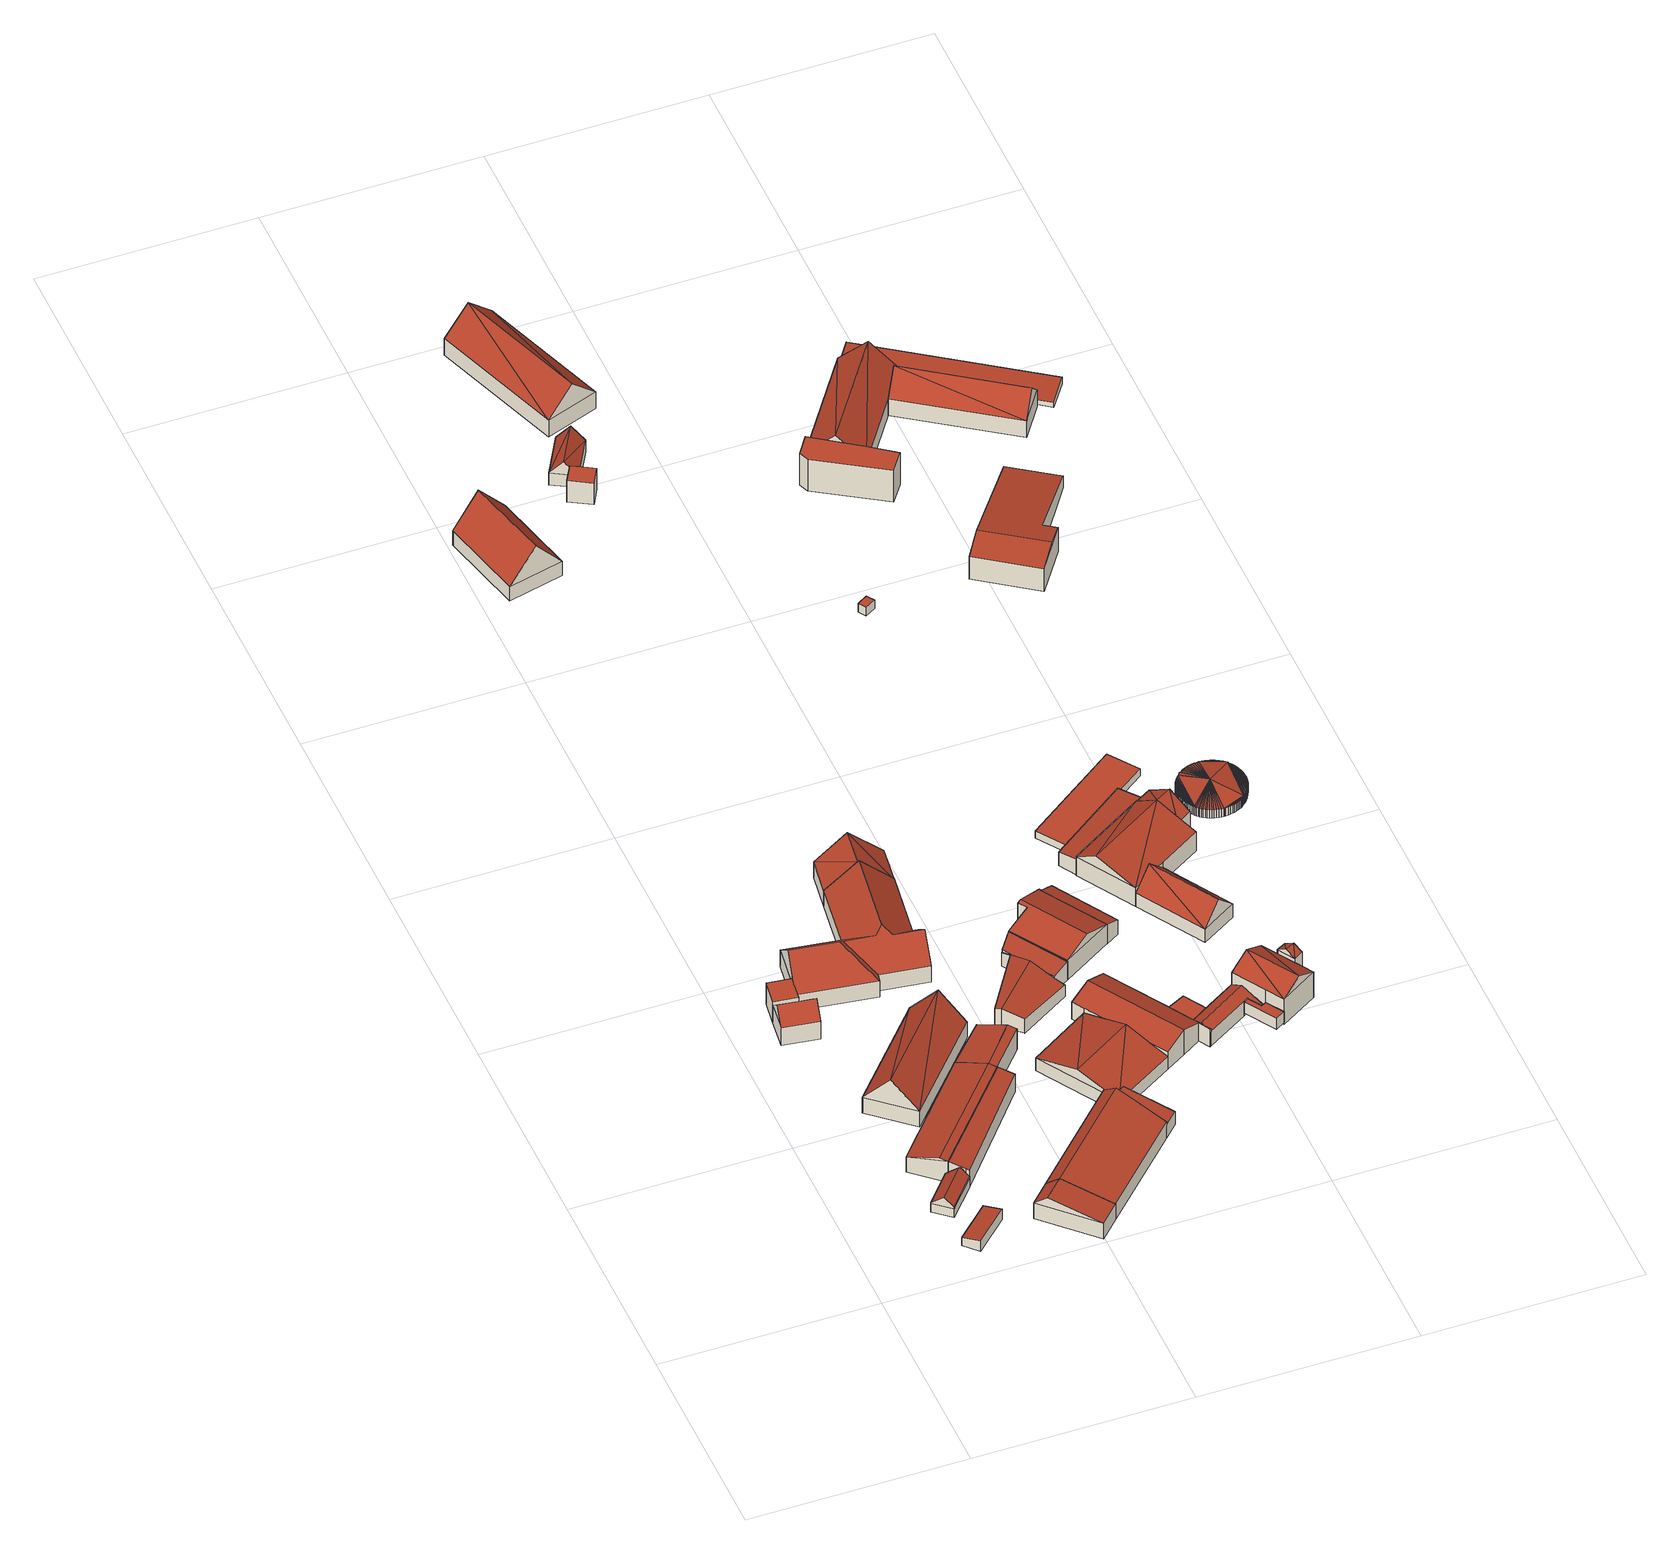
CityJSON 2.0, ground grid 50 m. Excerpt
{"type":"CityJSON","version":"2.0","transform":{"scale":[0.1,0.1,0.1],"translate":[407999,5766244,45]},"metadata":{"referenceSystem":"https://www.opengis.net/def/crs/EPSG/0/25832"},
"CityObjects":{
"building1":{"type":"Building","attributes":{"Gemeindeschluessel":"05515000","Geometrietyp2DReferenz":"3000","function":"51009_1610","roofType":"2100","measuredHeight":2.91},"geometry":[{"type":"Solid","lod":"2","boundaries":[[[[0,1,2,3]],[[4,5,1,0]],[[6,7,5,4]],[[3,2,7,6]],[[4,0,3,6]],[[1,5,7,2]]]],"semantics":{"surfaces":[{"type":"WallSurface"},{"type":"RoofSurface"},{"type":"GroundSurface"}],"values":[[0,0,0,0,1,2]]}}]},
"building2":{"type":"Building","attributes":{"Gemeindeschluessel":"05515000","Geometrietyp2DReferenz":"3000","function":"31001_2700","roofType":"5000","measuredHeight":5.09},"geometry":[{"type":"Solid","lod":"2","boundaries":[[[[8,9,10,11]],[[12,13,9,8]],[[14,15,13,12]],[[16,17,15,14]],[[18,19,17,16]],[[20,21,19,18]],[[22,23,21,20]],[[11,10,23,22]],[[24,25,26,27,28,29,30]],[[25,31,22,32,26]],[[27,26,32,20,18]],[[32,22,20]],[[31,11,22]],[[31,25,24,8,11]],[[29,28,16,14]],[[30,29,14,12]],[[28,27,18,16]],[[24,30,12,8]],[[9,13,15,17,19,21,23,10]]]],"semantics":{"surfaces":[{"type":"WallSurface"},{"type":"RoofSurface"},{"type":"GroundSurface"}],"values":[[0,0,0,0,0,0,0,0,1,1,0,0,0,0,0,0,0,0,2]]}}]},
"building3":{"type":"Building","attributes":{"Gemeindeschluessel":"05515000","Geometrietyp2DReferenz":"3000","function":"31001_2700","roofType":"3100","measuredHeight":8.32},"geometry":[{"type":"Solid","lod":"2","boundaries":[[[[33,34,35,36]],[[37,38,34,33]],[[39,40,38,37]],[[41,42,40,39]],[[36,35,42,41]],[[41,43,44,36]],[[37,33,44,43,39]],[[41,39,43]],[[44,33,36]],[[34,38,40,42,35]]]],"semantics":{"surfaces":[{"type":"WallSurface"},{"type":"RoofSurface"},{"type":"GroundSurface"}],"values":[[0,0,0,0,0,1,1,0,0,2]]}}]},
"building4":{"type":"Building","attributes":{"Gemeindeschluessel":"05515000","Geometrietyp2DReferenz":"3000","function":"51009_1610","roofType":"9999","measuredHeight":6},"geometry":[{"type":"Solid","lod":"2","boundaries":[[[[45,46,47,48,49]],[[47,50,34,48]],[[46,51,50,47]],[[45,52,51,46]],[[49,38,52,45]],[[48,34,38,49]],[[50,51,52,38,34]]]],"semantics":{"surfaces":[{"type":"RoofSurface"},{"type":"WallSurface"},{"type":"GroundSurface"}],"values":[[0,1,1,1,1,1,2]]}}]},
"building5":{"type":"Building","attributes":{"Gemeindeschluessel":"05515000","Geometrietyp2DReferenz":"3000","function":"31001_2700","roofType":"5000","measuredHeight":6.4},"geometry":[{"type":"Solid","lod":"2","boundaries":[[[[53,54,55,56]],[[57,58,54,53]],[[59,60,58,57]],[[61,62,60,59]],[[56,55,62,61]],[[59,63,64,61]],[[57,53,56,64,63]],[[57,63,59]],[[61,64,56]],[[54,58,60,62,55]]]],"semantics":{"surfaces":[{"type":"WallSurface"},{"type":"RoofSurface"},{"type":"GroundSurface"}],"values":[[0,0,0,0,0,1,1,0,0,2]]}}]},
"building6":{"type":"Building","attributes":{"Gemeindeschluessel":"05515000","Geometrietyp2DReferenz":"3000","function":"31001_2700","roofType":"3100","measuredHeight":6.9},"geometry":[{"type":"Solid","lod":"2","boundaries":[[[[65,66,67,68]],[[69,70,66,65]],[[71,72,70,69]],[[68,67,72,71]],[[65,73,69]],[[71,74,68]],[[68,74,73,65]],[[69,73,74,71]],[[66,70,72,67]]]],"semantics":{"surfaces":[{"type":"WallSurface"},{"type":"RoofSurface"},{"type":"GroundSurface"}],"values":[[0,0,0,0,0,0,1,1,2]]}}]},
"building7":{"type":"Building","attributes":{"Gemeindeschluessel":"05515000","Geometrietyp2DReferenz":"3000","function":"51009_1610","roofType":"2100","measuredHeight":5.96},"geometry":[{"type":"Solid","lod":"2","boundaries":[[[[75,76,77,78]],[[79,80,76,75]],[[81,82,80,79]],[[61,62,82,81]],[[59,60,62,61]],[[83,84,60,59]],[[85,86,84,83]],[[78,77,86,85]],[[83,59,61,81,79,75,78,85]],[[76,80,82,62,60,84,86,77]]]],"semantics":{"surfaces":[{"type":"WallSurface"},{"type":"RoofSurface"},{"type":"GroundSurface"}],"values":[[0,0,0,0,0,0,0,0,1,2]]}}]},
"building8":{"type":"Building","attributes":{"Gemeindeschluessel":"05515000","Geometrietyp2DReferenz":"3000","function":"31001_2700","roofType":"3100","measuredHeight":11.36},"geometry":[{"type":"Solid","lod":"2","boundaries":[[[[87,88,89,90]],[[91,92,88,87]],[[93,94,92,91]],[[90,89,94,93]],[[87,95,91]],[[93,96,90]],[[96,95,87]],[[87,90,96]],[[93,91,95]],[[95,96,93]],[[88,92,94,89]]]],"semantics":{"surfaces":[{"type":"WallSurface"},{"type":"RoofSurface"},{"type":"GroundSurface"}],"values":[[0,0,0,0,0,0,1,1,1,1,2]]}}]},
"building9":{"type":"Building","attributes":{"Gemeindeschluessel":"05515000","Geometrietyp2DReferenz":"3000","function":"31001_1000","roofType":"5000","measuredHeight":11.43},"address":[{"country":"Germany","locality":"Münster","thoroughfareNumber":"5","thoroughfareName":"Gittrup"}],"geometry":[{"type":"Solid","lod":"2","boundaries":[[[[97,98,99,100]],[[101,102,98,97]],[[103,104,102,101]],[[105,106,104,103]],[[107,108,106,105]],[[109,52,108,107]],[[110,51,52,109]],[[111,112,51,110]],[[113,114,112,111]],[[115,116,114,113]],[[100,99,116,115]],[[111,117,118,119,120,113]],[[121,109,107,118,117]],[[118,107,105,119]],[[103,122,123,124,120,119,105]],[[101,97,123,122]],[[100,125,124,123,97]],[[115,113,120,124,125]],[[121,117,111,110]],[[121,110,109]],[[122,103,101]],[[125,100,115]],[[98,102,104,106,108,52,51,112,114,116,99]]]],"semantics":{"surfaces":[{"type":"WallSurface"},{"type":"RoofSurface"},{"type":"GroundSurface"}],"values":[[0,0,0,0,0,0,0,0,0,0,0,1,1,1,1,1,1,1,0,0,0,0,2]]}}]},
"building10":{"type":"Building","attributes":{"Gemeindeschluessel":"05515000","Geometrietyp2DReferenz":"3000","function":"31001_2700","roofType":"5000","measuredHeight":6.25},"geometry":[{"type":"Solid","lod":"2","boundaries":[[[[126,127,128,57]],[[129,130,127,126]],[[59,131,130,129]],[[57,128,131,59]],[[132,126,57,133]],[[132,133,59,129]],[[59,133,57]],[[126,132,129]],[[127,130,131,128]]]],"semantics":{"surfaces":[{"type":"WallSurface"},{"type":"RoofSurface"},{"type":"GroundSurface"}],"values":[[0,0,0,0,1,1,0,0,2]]}}]},
"building11":{"type":"Building","attributes":{"Gemeindeschluessel":"05515000","Geometrietyp2DReferenz":"3000","function":"31001_2700","roofType":"5000","measuredHeight":11.04},"geometry":[{"type":"Solid","lod":"2","boundaries":[[[[134,135,136,137]],[[138,139,135,134]],[[140,141,139,138]],[[142,143,141,140]],[[137,136,143,142]],[[138,134,144,140]],[[145,140,144]],[[137,145,144]],[[137,142,145]],[[144,134,137]],[[145,142,140]],[[135,139,141,143,136]]]],"semantics":{"surfaces":[{"type":"WallSurface"},{"type":"RoofSurface"},{"type":"GroundSurface"}],"values":[[0,0,0,0,0,1,1,1,1,0,0,2]]}}]},
"building12":{"type":"Building","attributes":{"Gemeindeschluessel":"05515000","Geometrietyp2DReferenz":"3000","function":"31001_1000","roofType":"3100","measuredHeight":12.01},"address":[{"country":"Germany","locality":"Münster","thoroughfareNumber":"3","thoroughfareName":"Gittrup"}],"geometry":[{"type":"Solid","lod":"2","boundaries":[[[[146,147,148,149]],[[150,151,147,146]],[[152,153,151,150]],[[154,155,153,152]],[[149,148,155,154]],[[156,157,149,154]],[[146,157,156,152,150]],[[156,154,152]],[[157,146,149]],[[147,151,153,155,148]]]],"semantics":{"surfaces":[{"type":"WallSurface"},{"type":"RoofSurface"},{"type":"GroundSurface"}],"values":[[0,0,0,0,0,1,1,0,0,2]]}}]},
"building13":{"type":"Building","attributes":{"Gemeindeschluessel":"05515000","Geometrietyp2DReferenz":"3000","function":"31001_2700"},"children":["building13-1","building13-2"]},
"building13-1":{"type":"BuildingPart","attributes":{"roofType":"2100","measuredHeight":5.26},"parents":["building13"],"geometry":[{"type":"Solid","lod":"2","boundaries":[[[[158,159,160,161,162]],[[163,164,159,158]],[[165,166,167,164,163]],[[158,162,168,169,170,165,163]],[[171,160,159,164,167]],[[161,168,162]],[[166,165,170]],[[160,171,169,168,161]],[[171,167,166,170,169]]]],"semantics":{"surfaces":[{"type":"WallSurface"},{"type":"RoofSurface"},{"type":"GroundSurface"},{"type":"ClosureSurface"}],"values":[[0,0,0,1,2,0,0,3,3]]}}]},
"building13-2":{"type":"BuildingPart","attributes":{"roofType":"3100","measuredHeight":5.26},"parents":["building13"],"geometry":[{"type":"Solid","lod":"2","boundaries":[[[[172,173,174,175]],[[161,160,173,172]],[[176,177,167,166]],[[178,179,177,176]],[[180,181,179,178]],[[182,183,181,180]],[[184,185,183,182]],[[186,187,185,184]],[[175,174,187,186]],[[180,178,176,166,170,188,182]],[[168,161,172,175,186,184,182,188]],[[173,160,171,167,177,179,181,183,185,187,174]],[[168,188,169]],[[160,161,168,169,171]],[[169,188,170]],[[167,171,169,170,166]]]],"semantics":{"surfaces":[{"type":"WallSurface"},{"type":"RoofSurface"},{"type":"GroundSurface"},{"type":"ClosureSurface"}],"values":[[0,0,0,0,0,0,0,0,0,1,1,2,0,3,0,3]]}}]},
"building14":{"type":"Building","attributes":{"Gemeindeschluessel":"05515000","Geometrietyp2DReferenz":"3000","function":"31001_2700"},"children":["building14-1","building14-2","building14-3","building14-4","building14-5"]},
"building14-1":{"type":"BuildingPart","attributes":{"roofType":"3100","measuredHeight":5.22},"parents":["building14"],"geometry":[{"type":"Solid","lod":"2","boundaries":[[[[189,190,191,192]],[[193,194,190,189]],[[195,196,197,198]],[[199,200,196,195]],[[201,202,200,199]],[[203,204,202,201]],[[205,206,204,203]],[[192,191,206,205]],[[199,195,198,207,208,201]],[[209,193,189,192,205,203,201,208]],[[190,194,210,197,196,200,202,204,206,191]],[[209,208,211]],[[194,193,209,211,210]],[[211,208,207]],[[197,210,211,207,198]]]],"semantics":{"surfaces":[{"type":"WallSurface"},{"type":"RoofSurface"},{"type":"GroundSurface"},{"type":"ClosureSurface"}],"values":[[0,0,0,0,0,0,0,0,1,1,2,0,3,0,3]]}}]},
"building14-2":{"type":"BuildingPart","attributes":{"roofType":"2100","measuredHeight":6.66},"parents":["building14"],"geometry":[{"type":"Solid","lod":"2","boundaries":[[[[212,213,214,215,216]],[[217,218,213,212]],[[216,219,220,217,212]],[[221,214,213,218]],[[218,217,220,222,223,221]],[[220,219,222]],[[215,223,222,219,216]],[[214,221,223,215]]]],"semantics":{"surfaces":[{"type":"WallSurface"},{"type":"RoofSurface"},{"type":"GroundSurface"},{"type":"ClosureSurface"}],"values":[[0,0,1,2,3,3,0,3]]}}]},
"building14-3":{"type":"BuildingPart","attributes":{"roofType":"3100","measuredHeight":7},"parents":["building14"],"geometry":[{"type":"Solid","lod":"2","boundaries":[[[[224,225,194,193,226]],[[227,228,225,224]],[[229,230,228,227]],[[231,232,233,230,229]],[[234,235,236,237,238]],[[239,240,235,234]],[[241,242,240,239]],[[243,244,242,241]],[[245,246,244,243]],[[247,198,197,246,245]],[[239,234,238,248,249,231,229,241]],[[227,224,226,209,211,207,247,245,243,241,229]],[[210,194,225,228,230,233,236,235,240,242,244,246,197]],[[193,209,226]],[[198,247,207]],[[194,210,211,209,193]],[[210,197,198,207,211]],[[248,238,237]],[[231,249,232]],[[236,233,232,237]],[[232,249,248,237]]]],"semantics":{"surfaces":[{"type":"WallSurface"},{"type":"RoofSurface"},{"type":"GroundSurface"},{"type":"ClosureSurface"}],"values":[[0,0,0,0,0,0,0,0,0,0,1,1,2,0,0,3,3,0,0,3,3]]}}]},
"building14-4":{"type":"BuildingPart","attributes":{"roofType":"3100","measuredHeight":6.47},"parents":["building14"],"geometry":[{"type":"Solid","lod":"2","boundaries":[[[[250,251,252,253]],[[254,235,251,250]],[[237,236,235,254]],[[215,214,233,232]],[[215,232,249,255,223]],[[256,257,258,223,255]],[[255,248,237,256]],[[254,250,256,237]],[[259,257,256,250,253]],[[221,252,251,235,236,233,214]],[[214,215,223,221]],[[223,253,252,221]],[[236,237,232,233]],[[259,258,257]],[[259,253,223,258]],[[249,248,255]],[[249,232,237,248]]]],"semantics":{"surfaces":[{"type":"WallSurface"},{"type":"RoofSurface"},{"type":"GroundSurface"},{"type":"ClosureSurface"}],"values":[[0,0,0,0,1,1,1,1,0,2,3,3,3,0,3,0,3]]}}]},
"building14-5":{"type":"BuildingPart","attributes":{"roofType":"3100","measuredHeight":6.85},"parents":["building14"],"geometry":[{"type":"Solid","lod":"2","boundaries":[[[[69,260,218,217,261]],[[65,262,260,69]],[[259,253,252,262,65]],[[69,263,65]],[[261,264,263,69]],[[65,263,264,259]],[[260,262,252,221,218]],[[258,222,223]],[[220,261,217]],[[221,223,222,220,217,218]],[[221,252,253,223]],[[253,259,258,223]],[[264,261,220,219,222,258,259]],[[219,220,222]]]],"semantics":{"surfaces":[{"type":"WallSurface"},{"type":"RoofSurface"},{"type":"GroundSurface"},{"type":"ClosureSurface"}],"values":[[0,0,0,0,1,1,2,0,0,3,3,3,0,3]]}}]},
"building15":{"type":"Building","attributes":{"Gemeindeschluessel":"05515000","Geometrietyp2DReferenz":"3000","function":"31001_2700","roofType":"5000","measuredHeight":8},"geometry":[{"type":"Solid","lod":"2","boundaries":[[[[265,266,159,267]],[[268,269,266,265]],[[270,271,269,268]],[[272,273,271,270]],[[274,275,273,272]],[[276,277,275,274]],[[278,164,277,276]],[[267,159,164,278]],[[279,280,268,265,267,278]],[[276,274,272,270,280,279]],[[268,280,270]],[[276,279,278]],[[266,269,271,273,275,277,164,159]]]],"semantics":{"surfaces":[{"type":"WallSurface"},{"type":"RoofSurface"},{"type":"GroundSurface"}],"values":[[0,0,0,0,0,0,0,0,1,1,0,0,2]]}}]},
"building16":{"type":"Building","attributes":{"Gemeindeschluessel":"05515000","Geometrietyp2DReferenz":"3000","function":"51009_1610","roofType":"9999","measuredHeight":6},"geometry":[{"type":"Solid","lod":"2","boundaries":[[[[281,282,283,284,285]],[[283,286,287,284]],[[282,288,286,283]],[[281,289,288,282]],[[285,290,289,281]],[[284,287,290,285]],[[286,288,289,290,287]]]],"semantics":{"surfaces":[{"type":"RoofSurface"},{"type":"WallSurface"},{"type":"GroundSurface"}],"values":[[0,1,1,1,1,1,2]]}}]},
"building17":{"type":"Building","attributes":{"Gemeindeschluessel":"05515000","Geometrietyp2DReferenz":"3000","function":"31001_2460","roofType":"1000","measuredHeight":2.24},"geometry":[{"type":"Solid","lod":"2","boundaries":[[[[291,292,293,294]],[[295,296,292,291]],[[297,298,296,295]],[[294,293,298,297]],[[295,291,294,297]],[[292,296,298,293]]]],"semantics":{"surfaces":[{"type":"WallSurface"},{"type":"RoofSurface"},{"type":"GroundSurface"}],"values":[[0,0,0,0,1,2]]}}]},
"building18":{"type":"Building","attributes":{"Gemeindeschluessel":"05515000","Geometrietyp2DReferenz":"3000","function":"51009_1610","roofType":"2100","measuredHeight":5.68},"geometry":[{"type":"Solid","lod":"2","boundaries":[[[[299,300,301,274]],[[302,303,300,299]],[[276,304,303,302]],[[274,301,304,276]],[[302,299,274,276]],[[300,303,304,301]]]],"semantics":{"surfaces":[{"type":"WallSurface"},{"type":"RoofSurface"},{"type":"GroundSurface"}],"values":[[0,0,0,0,1,2]]}}]},
"building19":{"type":"Building","attributes":{"Gemeindeschluessel":"05515000","Geometrietyp2DReferenz":"3000","function":"31001_2700","roofType":"3100","measuredHeight":6.92},"geometry":[{"type":"Solid","lod":"2","boundaries":[[[[305,306,307,308]],[[309,310,306,305]],[[311,312,310,309]],[[308,307,312,311]],[[305,313,309]],[[311,314,308]],[[308,314,313]],[[313,305,308]],[[314,311,309]],[[309,313,314]],[[306,310,312,307]]]],"semantics":{"surfaces":[{"type":"WallSurface"},{"type":"RoofSurface"},{"type":"GroundSurface"}],"values":[[0,0,0,0,0,0,1,1,1,1,2]]}}]},
"building20":{"type":"Building","attributes":{"Gemeindeschluessel":"05515000","Geometrietyp2DReferenz":"3000","function":"31001_2700","roofType":"3100","measuredHeight":11},"geometry":[{"type":"Solid","lod":"2","boundaries":[[[[315,316,317,318]],[[319,320,316,315]],[[321,322,320,319]],[[318,317,322,321]],[[315,323,319]],[[321,324,318]],[[318,324,323]],[[323,315,318]],[[324,321,319]],[[319,323,324]],[[316,320,322,317]]]],"semantics":{"surfaces":[{"type":"WallSurface"},{"type":"RoofSurface"},{"type":"GroundSurface"}],"values":[[0,0,0,0,0,0,1,1,1,1,2]]}}]},
"building21":{"type":"Building","attributes":{"Gemeindeschluessel":"05515000","Geometrietyp2DReferenz":"3000","function":"51009_1610","roofType":"1000","measuredHeight":3.06},"geometry":[{"type":"Solid","lod":"2","boundaries":[[[[325,326,327,328]],[[329,330,326,325]],[[331,332,330,329]],[[333,334,332,331]],[[335,336,334,333]],[[328,327,336,335]],[[333,331,329,325,328,335]],[[326,330,332,334,336,327]]]],"semantics":{"surfaces":[{"type":"WallSurface"},{"type":"RoofSurface"},{"type":"GroundSurface"}],"values":[[0,0,0,0,0,0,1,2]]}}]},
"building22":{"type":"Building","attributes":{"Gemeindeschluessel":"05515000","Geometrietyp2DReferenz":"3000","function":"31001_1000"},"address":[{"country":"Germany","locality":"Münster","thoroughfareNumber":"6","thoroughfareName":"Gittrup"}],"children":["building22-1","building22-2"]},
"building22-1":{"type":"BuildingPart","attributes":{"roofType":"3100","measuredHeight":9.7},"parents":["building22"],"geometry":[{"type":"Solid","lod":"2","boundaries":[[[[337,338,339,340,341]],[[342,343,338,337]],[[344,345,346,343,342]],[[337,347,342]],[[344,348,341]],[[348,347,337]],[[337,341,348]],[[344,342,347]],[[347,348,344]],[[338,343,346,339]],[[345,344,341,340]],[[339,346,345,340]]]],"semantics":{"surfaces":[{"type":"WallSurface"},{"type":"RoofSurface"},{"type":"GroundSurface"},{"type":"ClosureSurface"}],"values":[[0,0,0,0,0,1,1,1,1,2,0,3]]}}]},
"building22-2":{"type":"BuildingPart","attributes":{"roofType":"3100","measuredHeight":9.88},"parents":["building22"],"geometry":[{"type":"Solid","lod":"2","boundaries":[[[[349,350,346,345]],[[351,352,350,349]],[[353,354,352,351]],[[355,356,354,353]],[[357,358,356,355]],[[359,360,358,357]],[[340,339,360,359]],[[351,349,345,340,359,361]],[[362,361,359]],[[361,362,353]],[[362,357,355,353]],[[361,353,351]],[[362,359,357]],[[346,350,352,354,356,358,360,339]],[[339,340,345,346]]]],"semantics":{"surfaces":[{"type":"WallSurface"},{"type":"RoofSurface"},{"type":"GroundSurface"},{"type":"ClosureSurface"}],"values":[[0,0,0,0,0,0,0,1,1,1,1,0,0,2,3]]}}]},
"building23":{"type":"Building","attributes":{"Gemeindeschluessel":"05515000","Geometrietyp2DReferenz":"3000","function":"31001_2700"},"children":["building23-1","building23-2","building23-3"]},
"building23-1":{"type":"BuildingPart","attributes":{"roofType":"3100","measuredHeight":8.68},"parents":["building23"],"geometry":[{"type":"Solid","lod":"2","boundaries":[[[[363,364,365,366]],[[367,368,364,363]],[[369,370,368,367]],[[363,371,367]],[[371,363,366]],[[366,372,373,371]],[[367,371,373]],[[373,374,369,367]],[[364,368,370,365]],[[370,369,366,365]],[[373,372,374]],[[374,372,366,369]]]],"semantics":{"surfaces":[{"type":"WallSurface"},{"type":"RoofSurface"},{"type":"GroundSurface"},{"type":"ClosureSurface"}],"values":[[0,0,0,0,1,1,1,1,2,3,0,3]]}}]},
"building23-2":{"type":"BuildingPart","attributes":{"roofType":"3100","measuredHeight":8.67},"parents":["building23"],"geometry":[{"type":"Solid","lod":"2","boundaries":[[[[375,376,377,378]],[[379,380,381,382]],[[378,377,380,379]],[[379,383,378]],[[375,378,383]],[[383,384,385,386,375]],[[384,383,379]],[[379,382,387,388,384]],[[376,381,380,377]],[[376,375,382,381]],[[388,385,384]],[[387,382,375,386]],[[387,386,385,388]]]],"semantics":{"surfaces":[{"type":"WallSurface"},{"type":"RoofSurface"},{"type":"GroundSurface"},{"type":"ClosureSurface"}],"values":[[0,0,0,0,1,1,1,1,2,3,0,3,3]]}}]},
"building23-3":{"type":"BuildingPart","attributes":{"roofType":"3100","measuredHeight":8.63},"parents":["building23"],"geometry":[{"type":"Solid","lod":"2","boundaries":[[[[389,390,370,369,391]],[[392,393,390,389]],[[394,382,381,393,392]],[[395,396,376,375,397]],[[398,366,365,396,395]],[[374,372,398,395,399,385,388,391]],[[400,391,388]],[[388,394,400]],[[392,389,400,394]],[[399,395,397]],[[400,389,391]],[[370,390,393,381,376,396,365]],[[374,391,369]],[[398,372,366]],[[370,365,366,369]],[[366,372,374,369]],[[386,397,375]],[[394,387,382]],[[376,381,382,375]],[[382,387,386,375]],[[387,394,388]],[[399,397,386,385]],[[385,386,387,388]]]],"semantics":{"surfaces":[{"type":"WallSurface"},{"type":"RoofSurface"},{"type":"GroundSurface"},{"type":"ClosureSurface"}],"values":[[0,0,0,0,0,1,1,1,1,0,0,2,0,0,3,3,0,0,3,3,0,0,3]]}}]},
"building24":{"type":"Building","attributes":{"Gemeindeschluessel":"05515000","Geometrietyp2DReferenz":"3000","function":"51009_1610","roofType":"2100","measuredHeight":4.39},"geometry":[{"type":"Solid","lod":"2","boundaries":[[[[401,402,393,403]],[[404,405,402,401]],[[406,407,405,404]],[[403,393,407,406]],[[404,401,403,406]],[[402,405,407,393]]]],"semantics":{"surfaces":[{"type":"WallSurface"},{"type":"RoofSurface"},{"type":"GroundSurface"}],"values":[[0,0,0,0,1,2]]}}]},
"building25":{"type":"Building","attributes":{"Gemeindeschluessel":"05515000","Geometrietyp2DReferenz":"3000","function":"51003_1201","roofType":"1000","measuredHeight":1.98},"geometry":[{"type":"Solid","lod":"2","boundaries":[[[[408,409,410,411]],[[412,413,409,408]],[[414,415,413,412]],[[416,417,415,414]],[[411,410,417,416]],[[414,412,408,411,416]],[[409,413,415,417,410]]]],"semantics":{"surfaces":[{"type":"WallSurface"},{"type":"RoofSurface"},{"type":"GroundSurface"}],"values":[[0,0,0,0,0,1,2]]}}]},
"building26":{"type":"Building","attributes":{"Gemeindeschluessel":"05515000","Geometrietyp2DReferenz":"3000","function":"31001_2500","roofType":"1000","measuredHeight":2.45},"address":[{"country":"Germany","locality":"Münster","thoroughfareNumber":"5a","thoroughfareName":"Gittrup"}],"geometry":[{"type":"Solid","lod":"2","boundaries":[[[[418,419,420,421]],[[422,423,419,418]],[[424,425,423,422]],[[421,420,425,424]],[[422,418,421,424]],[[419,423,425,420]]]],"semantics":{"surfaces":[{"type":"WallSurface"},{"type":"RoofSurface"},{"type":"GroundSurface"}],"values":[[0,0,0,0,1,2]]}}]},
"building27":{"type":"Building","attributes":{"Gemeindeschluessel":"05515000","Geometrietyp2DReferenz":"3000","function":"51003_1201","roofType":"1000","measuredHeight":9},"geometry":[{"type":"Solid","lod":"2","boundaries":[[[[426,427,428,429]],[[430,431,427,426]],[[432,433,431,430]],[[434,435,433,432]],[[436,437,435,434]],[[429,428,437,436]],[[434,432,430,426,429,436]],[[427,431,433,435,437,428]]]],"semantics":{"surfaces":[{"type":"WallSurface"},{"type":"RoofSurface"},{"type":"GroundSurface"}],"values":[[0,0,0,0,0,0,1,2]]}}]},
"building28":{"type":"Building","attributes":{"Gemeindeschluessel":"05515000","Geometrietyp2DReferenz":"3000","function":"51003_1201","roofType":"5000","measuredHeight":4.13},"geometry":[{"type":"Solid","lod":"2","boundaries":[[[[438,439,440,441]],[[442,443,439,438]],[[444,445,443,442]],[[446,447,445,444]],[[448,449,447,446]],[[450,451,449,448]],[[452,453,451,450]],[[454,455,453,452]],[[456,457,455,454]],[[458,459,457,456]],[[460,461,459,458]],[[462,463,461,460]],[[464,465,463,462]],[[466,467,465,464]],[[468,469,467,466]],[[470,471,469,468]],[[472,473,471,470]],[[474,475,473,472]],[[476,477,475,474]],[[478,479,477,476]],[[480,481,479,478]],[[482,483,481,480]],[[484,485,483,482]],[[486,487,485,484]],[[488,489,487,486]],[[490,491,489,488]],[[492,493,491,490]],[[494,495,493,492]],[[496,497,495,494]],[[498,499,497,496]],[[500,501,499,498]],[[502,503,501,500]],[[504,505,503,502]],[[506,507,505,504]],[[508,509,507,506]],[[510,511,509,508]],[[512,513,511,510]],[[514,515,513,512]],[[516,517,515,514]],[[518,519,517,516]],[[520,521,519,518]],[[522,523,521,520]],[[524,525,523,522]],[[526,527,525,524]],[[528,529,527,526]],[[530,531,529,528]],[[532,533,531,530]],[[534,535,533,532]],[[536,537,535,534]],[[538,539,537,536]],[[540,541,539,538]],[[542,543,541,540]],[[544,545,543,542]],[[546,547,545,544]],[[548,549,547,546]],[[550,551,549,548]],[[552,553,551,550]],[[554,555,553,552]],[[556,557,555,554]],[[558,559,557,556]],[[560,561,559,558]],[[562,563,561,560]],[[564,565,563,562]],[[566,567,565,564]],[[568,569,567,566]],[[570,571,569,568]],[[572,573,571,570]],[[574,575,573,572]],[[576,577,575,574]],[[578,579,577,576]],[[580,581,579,578]],[[582,583,581,580]],[[584,585,583,582]],[[586,587,585,584]],[[588,589,587,586]],[[590,591,589,588]],[[592,593,591,590]],[[594,595,593,592]],[[596,597,595,594]],[[598,599,597,596]],[[600,601,599,598]],[[602,603,601,600]],[[604,605,603,602]],[[606,607,605,604]],[[608,609,607,606]],[[610,611,609,608]],[[612,613,611,610]],[[614,615,613,612]],[[616,617,615,614]],[[618,619,617,616]],[[620,621,619,618]],[[622,623,621,620]],[[624,625,623,622]],[[626,627,625,624]],[[628,629,627,626]],[[630,631,629,628]],[[632,633,631,630]],[[634,635,633,632]],[[636,637,635,634]],[[638,639,637,636]],[[640,641,639,638]],[[642,643,641,640]],[[644,645,643,642]],[[646,647,645,644]],[[648,649,647,646]],[[441,440,649,648]],[[650,651,466]],[[650,466,464]],[[652,650,464]],[[652,464,462]],[[630,652,462]],[[630,462,460]],[[632,630,460]],[[632,460,458]],[[634,632,458]],[[634,458,456]],[[636,634,456]],[[636,456,454]],[[638,636,454]],[[638,454,452]],[[640,638,452]],[[640,452,450]],[[642,640,450]],[[642,450,448]],[[644,642,448]],[[644,448,446]],[[646,644,446]],[[646,446,444]],[[648,646,444]],[[441,648,444]],[[441,444,442]],[[442,438,441]],[[653,518,516]],[[653,516,514]],[[653,514,512]],[[653,512,510]],[[653,510,508]],[[653,508,506]],[[653,506,504]],[[653,504,502]],[[653,502,500]],[[653,500,498]],[[653,498,496]],[[653,496,494]],[[653,494,492]],[[650,653,492]],[[650,492,490]],[[650,490,488]],[[650,488,486]],[[650,486,484]],[[650,484,482]],[[650,482,480]],[[650,480,478]],[[650,478,476]],[[650,476,474]],[[650,474,472]],[[650,472,470]],[[650,470,468]],[[468,651,650]],[[548,546,544]],[[548,544,542]],[[550,548,542]],[[550,542,540]],[[550,540,538]],[[552,550,538]],[[552,538,536]],[[554,552,536]],[[554,536,534]],[[556,554,534]],[[556,534,532]],[[558,556,532]],[[558,532,530]],[[560,558,530]],[[560,530,528]],[[562,560,528]],[[562,528,526]],[[564,562,526]],[[564,526,524]],[[566,564,524]],[[566,524,522]],[[568,566,522]],[[568,522,520]],[[568,520,653]],[[570,568,653]],[[572,570,653]],[[654,572,653]],[[653,650,654]],[[576,574,654]],[[578,576,654]],[[580,578,654]],[[582,580,654]],[[584,582,654]],[[586,584,654]],[[588,586,654]],[[590,588,654]],[[592,590,654]],[[594,592,654]],[[596,594,654]],[[598,596,654]],[[600,598,654]],[[600,654,650]],[[602,600,650]],[[604,602,650]],[[606,604,650]],[[608,606,650]],[[610,608,650]],[[612,610,650]],[[614,612,650]],[[616,614,650]],[[618,616,650]],[[620,618,650]],[[622,620,650]],[[624,622,650]],[[626,624,650]],[[628,626,650]],[[650,652,628]],[[518,653,520]],[[628,652,630]],[[466,651,468]],[[572,654,574]],[[439,443,445,447,449,451,453,455,457,459,461,463,465,467,469,471,473,475,477,479,481,483,485,487,489,491,493,495,497,499,501,503,505,507,509,511,513,515,517,519,521,523,525,527,529,531,533,535,537,539,541,543,545,547,549,551,553,555,557,559,561,563,565,567,569,571,573,575,577,579,581,583,585,587,589,591,593,595,597,599,601,603,605,607,609,611,613,615,617,619,621,623,625,627,629,631,633,635,637,639,641,643,645,647,649,440]]]],"semantics":{"surfaces":[{"type":"WallSurface"},{"type":"RoofSurface"},{"type":"GroundSurface"}],"values":[[0,0,0,0,0,0,0,0,0,0,0,0,0,0,0,0,0,0,0,0,0,0,0,0,0,0,0,0,0,0,0,0,0,0,0,0,0,0,0,0,0,0,0,0,0,0,0,0,0,0,0,0,0,0,0,0,0,0,0,0,0,0,0,0,0,0,0,0,0,0,0,0,0,0,0,0,0,0,0,0,0,0,0,0,0,0,0,0,0,0,0,0,0,0,0,0,0,0,0,0,0,0,0,0,0,0,1,1,1,1,1,1,1,1,1,1,1,1,1,1,1,1,1,1,1,1,1,1,1,1,1,1,1,1,1,1,1,1,1,1,1,1,1,1,1,1,1,1,1,1,1,1,1,1,1,1,1,1,1,1,1,1,1,1,1,1,1,1,1,1,1,1,1,1,1,1,1,1,1,1,1,1,1,1,1,1,1,1,1,1,1,1,1,1,1,1,1,1,1,1,1,1,1,1,1,1,1,1,1,1,1,1,1,1,1,1,0,0,0,0,2]]}}]},
"building29":{"type":"Building","attributes":{"Gemeindeschluessel":"05515000","Geometrietyp2DReferenz":"3000","function":"31001_2700","roofType":"5000","measuredHeight":7.76},"geometry":[{"type":"Solid","lod":"2","boundaries":[[[[655,656,657,658]],[[659,660,656,655]],[[661,662,660,659]],[[663,664,662,661]],[[665,666,664,663]],[[658,657,666,665]],[[661,659,667,668,665,663]],[[668,667,655,658]],[[665,668,658]],[[655,667,659]],[[656,660,662,664,666,657]]]],"semantics":{"surfaces":[{"type":"WallSurface"},{"type":"RoofSurface"},{"type":"GroundSurface"}],"values":[[0,0,0,0,0,0,1,1,0,0,2]]}}]},
"building30":{"type":"Building","attributes":{"Gemeindeschluessel":"05515000","Geometrietyp2DReferenz":"3000","function":"31001_2700"},"children":["building30-1","building30-2"]},
"building30-1":{"type":"BuildingPart","attributes":{"roofType":"3100","measuredHeight":9.71},"parents":["building30"],"geometry":[{"type":"Solid","lod":"2","boundaries":[[[[669,670,671,672,673]],[[674,675,676,677,678]],[[673,672,675,674]],[[669,679,678]],[[674,680,673]],[[673,680,679]],[[679,669,673]],[[680,674,678]],[[678,679,680]],[[671,676,675,672]],[[670,669,678,677]],[[676,671,670,677]]]],"semantics":{"surfaces":[{"type":"WallSurface"},{"type":"RoofSurface"},{"type":"GroundSurface"},{"type":"ClosureSurface"}],"values":[[0,0,0,0,0,1,1,1,1,2,0,3]]}}]},
"building30-2":{"type":"BuildingPart","attributes":{"roofType":"3100","measuredHeight":10.66},"parents":["building30"],"geometry":[{"type":"Solid","lod":"2","boundaries":[[[[677,676,681,682]],[[683,433,671,670]],[[684,431,433,683]],[[682,681,431,684]],[[685,686,682]],[[682,684,685]],[[683,670,677,686]],[[686,685,683]],[[685,684,683]],[[686,677,682]],[[676,671,433,431,681]],[[676,677,670,671]]]],"semantics":{"surfaces":[{"type":"WallSurface"},{"type":"RoofSurface"},{"type":"GroundSurface"},{"type":"ClosureSurface"}],"values":[[0,0,0,0,1,1,1,1,0,0,2,3]]}}]},
"building31":{"type":"Building","attributes":{"Gemeindeschluessel":"05515000","Geometrietyp2DReferenz":"3000","function":"51003_1201","roofType":"2100","measuredHeight":1.92},"geometry":[{"type":"Solid","lod":"2","boundaries":[[[[687,688,689,690]],[[691,692,688,687]],[[693,694,692,691]],[[695,696,694,693]],[[690,689,696,695]],[[693,691,687,690,695]],[[688,692,694,696,689]]]],"semantics":{"surfaces":[{"type":"WallSurface"},{"type":"RoofSurface"},{"type":"GroundSurface"}],"values":[[0,0,0,0,0,1,2]]}}]}
},
"vertices":[
[322,138,35],[322,138,6],[292,169,6],[292,169,28],[246,65,35],[246,65,6],[216,96,28],[216,96,6],
[280,263,30],[280,263,6],[259,281,6],[259,281,30],[281,263,30],[281,263,6],[289,256,30],[289,256,6],[295,251,30],[295,251,6],[232,179,30],[232,179,6],[193,213,30],[193,213,6],[254,285,30],[254,285,6],[280,263,54],[277,265,57],[215,193,57],[232,179,37],[295,251,37],[289,256,44],[281,263,54],[259,281,36],[193,213,31],
[95,852,63],[95,852,14],[86,783,14],[86,783,63],[149,844,63],[149,844,14],[179,840,63],[179,840,14],[169,771,63],[169,771,14],[174,806,97],[91,817,97],
[152,867,74],[157,902,74],[103,909,74],[95,852,74],[149,844,74],[103,909,14],[157,902,14],[152,867,14],
[385,567,50],[385,567,7],[189,342,7],[189,342,50],[387,569,50],[387,569,7],[457,507,66],[457,507,7],[259,281,66],[259,281,7],[443,519,71],[245,293,71],
[427,160,52],[427,160,8],[383,115,8],[383,115,52],[539,50,52],[539,50,8],[495,4,52],[495,4,8],[450,139,77],[405,93,77],
[289,256,57],[289,256,7],[295,251,7],[295,251,55],[281,263,59],[281,263,7],[280,263,59],[280,263,7],[458,508,66],[458,508,7],[487,483,57],[487,483,7],
[359,750,55],[359,750,11],[169,536,11],[169,536,55],[453,667,55],[453,667,11],[263,453,55],[263,453,11],[406,709,125],[216,495,125],
[447,959,60],[447,959,14],[469,1117,14],[469,1117,60],[459,957,60],[459,957,14],[444,846,60],[444,846,14],[332,861,60],[332,861,14],[329,843,60],[329,843,14],[152,867,60],[157,902,60],[171,1004,60],[171,1004,14],[300,986,60],[300,986,14],[321,1137,60],[321,1137,14],[162,936,122],[271,921,122],[281,928,114],[351,919,114],[157,902,92],[452,902,111],[384,911,111],[368,932,128],[395,1127,128],
[471,657,51],[471,657,8],[387,569,8],[537,599,66],[537,599,8],[457,507,8],[522,613,70],[442,521,70],
[481,1205,58],[481,1205,15],[333,1226,15],[333,1226,58],[474,1155,58],[474,1155,15],[469,1117,58],[469,1117,15],[321,1137,58],[321,1137,15],[404,1216,126],[392,1128,126],
[58,2238,44],[58,2238,4],[187,2269,4],[187,2269,44],[11,2434,44],[11,2434,4],[10,2437,44],[10,2437,4],[139,2468,44],[139,2468,4],[74,2453,124],[123,2253,124],
[630,882,61],[630,882,9],[601,845,9],[601,845,46],[601,845,52],[710,753,61],[710,753,9],[673,730,52],[673,730,47],[673,730,9],[616,821,52],[639,784,52],[661,748,52],[639,784,9],
[599,843,46],[599,843,9],[599,842,9],[599,842,46],[687,708,42],[687,708,9],[569,636,49],[569,636,9],[569,637,50],[569,637,9],[531,671,61],[531,671,9],[520,681,58],[520,681,9],[610,823,51],[610,823,9],[639,784,61],
[1010,520,49],[1010,520,7],[1021,527,7],[1021,527,49],[914,461,49],[914,461,7],[942,538,49],[942,538,7],[887,504,7],[887,504,49],[1005,577,49],[1005,577,7],[1019,556,60],[1019,556,7],[1051,503,35],[1051,503,7],[1040,497,35],[1040,497,7],[896,490,56],[901,483,60],[905,475,56],[901,483,7],[901,483,56],
[758,270,44],[758,270,7],[676,351,7],[676,351,43],[676,351,73],[727,239,44],[727,239,7],[663,343,74],[710,266,52],[663,343,7],[663,343,52],[663,343,43],
[911,459,58],[911,459,7],[914,461,56],[895,485,58],[895,485,7],[852,458,77],[852,458,7],[806,430,56],[806,430,43],[806,430,7],[692,615,56],[692,615,7],[692,616,7],[692,616,43],[692,616,56],[676,642,56],[676,642,7],[722,670,77],[722,670,7],[768,698,56],[768,698,7],[848,569,56],[848,569,7],[887,504,56],[717,574,56],[780,471,56],
[550,526,43],[550,526,7],[642,377,7],[642,377,43],[692,615,43],[749,523,72],[607,434,72],[642,377,54],[646,370,52],[642,377,52],
[539,50,7],[727,239,52],[427,160,7],[450,138,76],[659,349,76],
[683,911,85],[683,911,9],[630,882,63],[670,931,85],[670,931,9],[734,974,64],[734,974,9],[737,970,64],[737,970,9],[736,969,64],[736,969,9],[826,824,64],[826,824,9],[710,753,64],[768,788,88],[678,936,88],
[327,2443,64],[348,2483,64],[316,2501,64],[299,2510,64],[277,2471,64],[316,2501,4],[299,2510,4],[348,2483,4],[327,2443,4],[277,2471,4],
[906,598,32],[906,598,9],[848,569,9],[848,569,32],[942,538,32],[942,538,9],[887,504,32],[887,504,9],
[768,989,49],[768,989,8],[736,969,8],[857,843,49],[857,843,8],[826,824,8],
[316,2501,38],[316,2501,5],[368,2595,5],[368,2595,38],[261,2531,38],[261,2531,5],[314,2626,38],[314,2626,5],[288,2516,74],[341,2611,74],
[204,2974,50],[204,2974,3],[314,2667,3],[314,2667,50],[326,3017,50],[326,3017,3],[436,2710,50],[436,2710,3],[265,2995,113],[375,2688,113],
[1021,527,47],[1021,527,16],[1010,520,16],[1010,520,47],[1040,497,47],[1040,497,16],[1051,503,47],[1051,503,16],[1076,463,47],[1076,463,16],[1054,449,47],[1054,449,16],
[1135,608,93],[1135,608,10],[1114,596,10],[1114,596,82],[1114,596,93],[1159,570,93],[1159,570,10],[1138,557,93],[1138,557,82],[1138,557,10],[1147,589,107],[1126,576,107],
[1161,520,82],[1161,520,10],[1163,517,82],[1163,517,10],[1076,463,82],[1076,463,10],[1051,503,82],[1051,503,10],[1005,577,82],[1005,577,10],[1092,631,82],[1092,631,10],[1120,490,109],[1049,604,109],
[1099,808,41],[1099,808,3],[1005,962,3],[1005,962,41],[1018,758,41],[1018,758,3],[924,912,41],[924,912,3],[1058,783,90],[992,954,56],[964,937,90],[937,920,56],
[1077,1061,55],[1077,1061,3],[1113,1084,3],[1113,1084,55],[1058,1175,55],[1058,1175,3],[1021,1153,3],[1021,1153,55],[1085,1129,90],[1049,1107,90],[1050,1105,89],[1076,1063,56],[1023,1150,56],[1049,1108,90],
[844,1043,56],[844,1043,3],[924,912,56],[846,1045,56],[846,1045,3],[1021,1153,56],[1102,1021,56],[1102,1021,3],[1077,1061,56],[1005,962,56],[1077,1061,72],[871,998,90],
[822,1085,41],[822,1085,3],[846,1045,47],[1006,1220,39],[1006,1220,3],[1041,1165,47],[1041,1165,3],
[806,1177,25],[806,1177,5],[853,1108,5],[853,1108,25],[1028,1338,25],[1028,1338,5],[1076,1271,25],[1076,1271,5],[1006,1220,25],[1006,1220,5],
[727,1926,27],[727,1926,3],[751,1941,3],[751,1941,27],[716,1944,27],[716,1944,3],[740,1959,27],[740,1959,3],
[742,2340,95],[742,2340,5],[751,2317,5],[751,2317,95],[772,2383,95],[772,2383,5],[879,2309,95],[879,2309,5],[936,2266,95],[936,2266,5],[904,2221,95],[904,2221,5],
[1121,1170,24],[1121,1170,1],[1121,1168,1],[1121,1168,24],[1121,1176,24],[1121,1176,1],[1121,1182,24],[1121,1182,1],[1122,1187,24],[1122,1187,1],[1124,1193,24],[1124,1193,1],[1125,1198,24],[1125,1198,1],[1127,1202,24],[1127,1202,1],[1129,1207,24],[1129,1207,1],[1131,1211,24],[1131,1211,1],[1134,1214,24],[1134,1214,1],[1136,1218,24],[1136,1218,1],[1139,1221,24],[1139,1221,1],[1142,1224,24],[1142,1224,1],[1144,1227,24],[1144,1227,1],[1147,1229,24],[1147,1229,1],[1149,1231,24],[1149,1231,1],[1152,1233,24],[1152,1233,1],[1156,1236,24],[1156,1236,1],[1159,1238,24],[1159,1238,1],[1163,1240,24],[1163,1240,1],[1167,1242,24],[1167,1242,1],[1171,1243,24],[1171,1243,1],[1176,1245,24],[1176,1245,1],[1181,1246,24],[1181,1246,1],[1186,1247,24],[1186,1247,1],[1192,1247,24],[1192,1247,1],[1197,1247,24],[1197,1247,1],[1203,1247,24],[1203,1247,1],[1209,1246,24],[1209,1246,1],[1211,1246,24],[1211,1246,1],[1214,1245,24],[1214,1245,1],[1220,1243,24],[1220,1243,1],[1224,1242,24],[1224,1242,1],[1229,1240,24],[1229,1240,1],[1233,1237,24],[1233,1237,1],[1237,1235,24],[1237,1235,1],[1241,1232,24],[1241,1232,1],[1244,1230,24],[1244,1230,1],[1247,1227,24],[1247,1227,1],[1250,1224,24],[1250,1224,1],[1253,1221,24],[1253,1221,1],[1255,1219,24],[1255,1219,1],[1257,1216,24],[1257,1216,1],[1259,1213,24],[1259,1213,1],[1261,1209,24],[1261,1209,1],[1263,1206,24],[1263,1206,1],[1265,1202,24],[1265,1202,1],[1266,1198,24],[1266,1198,1],[1268,1193,24],[1268,1193,1],[1269,1189,24],[1269,1189,1],[1270,1184,24],[1270,1184,1],[1270,1178,24],[1270,1178,1],[1271,1173,24],[1271,1173,1],[1271,1169,24],[1271,1169,1],[1271,1167,24],[1271,1167,1],[1270,1161,24],[1270,1161,1],[1269,1156,24],[1269,1156,1],[1268,1151,24],[1268,1151,1],[1266,1146,24],[1266,1146,1],[1264,1142,24],[1264,1142,1],[1262,1138,24],[1262,1138,1],[1260,1134,24],[1260,1134,1],[1258,1130,24],[1258,1130,1],[1255,1127,24],[1255,1127,1],[1253,1124,24],[1253,1124,1],[1250,1121,24],[1250,1121,1],[1248,1118,24],[1248,1118,1],[1245,1116,24],[1245,1116,1],[1242,1114,24],[1242,1114,1],[1239,1111,24],[1239,1111,1],[1236,1109,24],[1236,1109,1],[1232,1107,24],[1232,1107,1],[1228,1105,24],[1228,1105,1],[1224,1103,24],[1224,1103,1],[1219,1101,24],[1219,1101,1],[1215,1100,24],[1215,1100,1],[1209,1099,24],[1209,1099,1],[1204,1098,24],[1204,1098,1],[1198,1098,24],[1198,1098,1],[1196,1098,24],[1196,1098,1],[1194,1098,24],[1194,1098,1],[1189,1098,24],[1189,1098,1],[1183,1099,24],[1183,1099,1],[1178,1100,24],[1178,1100,1],[1173,1101,24],[1173,1101,1],[1169,1103,24],[1169,1103,1],[1164,1104,24],[1164,1104,1],[1160,1106,24],[1160,1106,1],[1157,1109,24],[1157,1109,1],[1153,1111,24],[1153,1111,1],[1150,1113,24],[1150,1113,1],[1147,1115,24],[1147,1115,1],[1145,1118,24],[1145,1118,1],[1142,1120,24],[1142,1120,1],[1140,1123,24],[1140,1123,1],[1137,1126,24],[1137,1126,1],[1135,1129,24],[1135,1129,1],[1132,1133,24],[1132,1133,1],[1130,1137,24],[1130,1137,1],[1128,1141,24],[1128,1141,1],[1126,1145,24],[1126,1145,1],[1124,1150,24],[1124,1150,1],[1123,1155,24],[1123,1155,1],[1122,1160,24],[1122,1160,1],[1121,1166,24],[1121,1166,1],[1193,1173,42],[1146,1228,28],[1139,1123,28],[1251,1222,27],[1245,1116,27],
[963,1946,72],[963,1946,8],[1094,1855,8],[1094,1855,72],[1141,2202,41],[1141,2202,8],[1245,2130,41],[1245,2130,8],[1138,1975,76],[1138,1975,8],[1165,1956,76],[1165,1956,8],[1001,2001,86],[1133,1910,86],
[989,2467,52],[989,2467,50],[989,2467,5],[1231,2300,5],[1231,2300,52],[1285,2379,52],[1285,2379,5],[1045,2547,5],[1045,2547,50],[1045,2547,52],[1017,2507,102],[1258,2339,102],
[938,2621,5],[938,2621,50],[879,2309,50],[772,2383,50],[825,2346,112],[991,2584,112],
[980,2680,29],[980,2680,10],[938,2621,10],[938,2621,24],[1356,2418,29],[1356,2418,10],[1314,2358,24],[1314,2358,10],[1285,2379,24],[1285,2379,10]
]}
